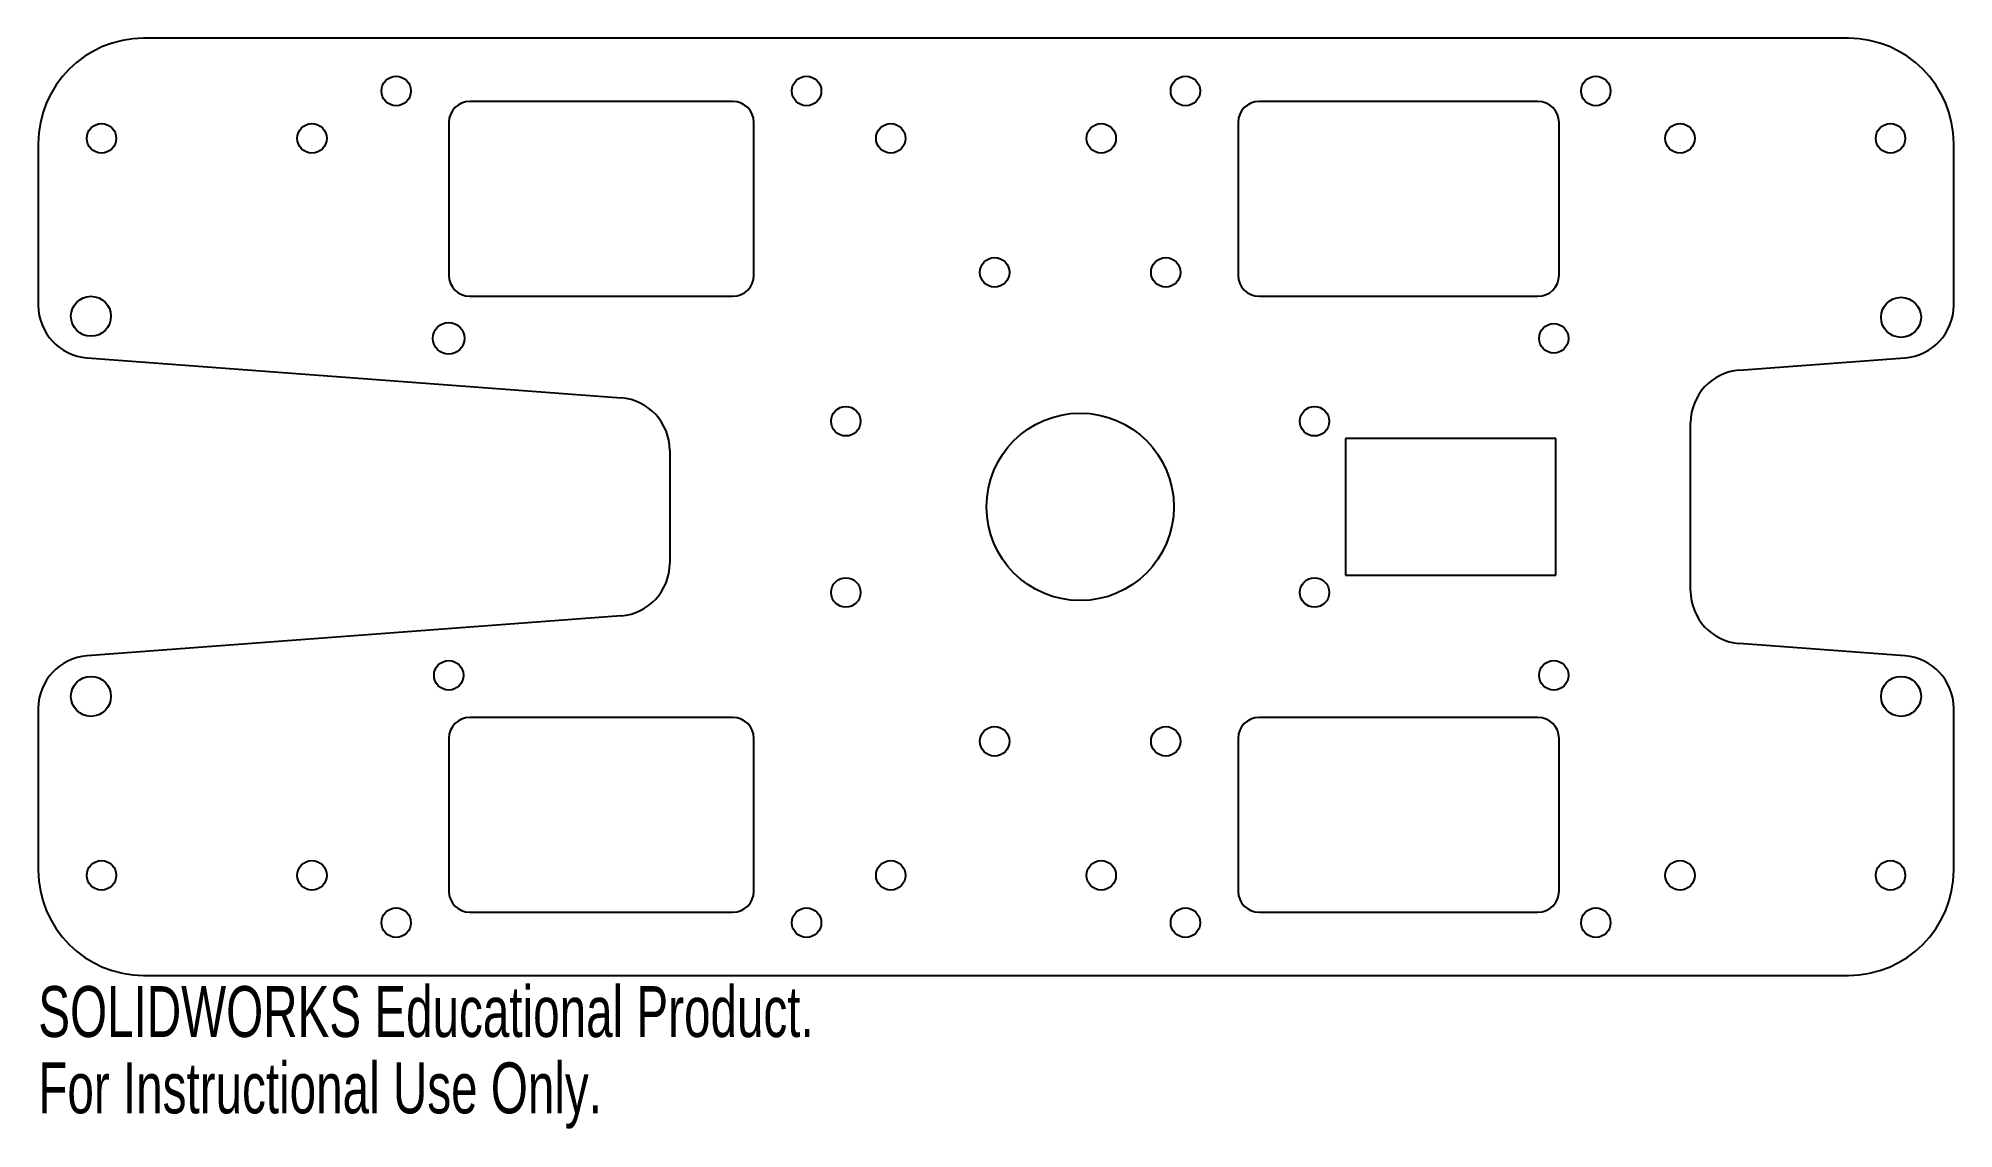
# Model space of a CAD drawing. Header units: millimetres. Extents: x -99 to 83, y -59 to 45.
import ezdxf

# ---------------------------------------------------------------- set-up
doc = ezdxf.new("R2010")
doc.units = ezdxf.units.MM
doc.styles.add('SLDTEXTSTYLE0', font='TXT', dxfattribs={"width": 0.7})

msp = doc.modelspace()

# ---------------------------------------------------------------- linework, layer by layer
at = {"color": 7, "linetype": 'Continuous', "lineweight": 25}
for p, q in [((73, 44.5), (-89, 44.5)), ((-33, 38.5), (-58, 38.5)), ((43.5, 38.5), (17, 38.5)), ((-60, 36.5), (-60, 22)), ((-31, 22), (-31, 36.5)), ((15, 36.5), (15, 22)), ((45.5, 22), (45.5, 36.5)), ((-99, 34.5), (-99, 19.14)), ((83, 19.14), (83, 34.5)), ((-58, 20), (-33, 20)), ((17, 20), (43.5, 20)), ((-94.37, 14.15), (-43.63, 10.35)), ((62.63, 12.97), (78.37, 14.15)), ((58, -7.99), (58, 7.99)), ((45.2, 6.5), (25.2, 6.5)), ((25.2, 6.5), (25.2, -6.5)), ((45.2, -6.5), (45.2, 6.5)), ((-39, 5.36), (-39, -5.36)), ((25.2, -6.5), (45.2, -6.5)), ((-43.63, -10.35), (-94.37, -14.15)), ((78.37, -14.15), (62.63, -12.97)), ((-99, -19.14), (-99, -34.5)), ((-33, -20), (-58, -20)), ((43.5, -20), (17, -20)), ((83, -34.5), (83, -19.14)), ((-60, -22), (-60, -36.5)), ((-31, -36.5), (-31, -22)), ((15, -22), (15, -36.5)), ((45.5, -36.5), (45.5, -22)), ((-58, -38.5), (-33, -38.5)), ((17, -38.5), (43.5, -38.5)), ((-89, -44.5), (73, -44.5))]:
    msp.add_line(p, q, dxfattribs=at)
for centre, radius in [((-65, 39.5), 1.4), ((-26, 39.5), 1.4), ((10, 39.5), 1.4), ((49, 39.5), 1.4), ((-93, 35), 1.4), ((-73, 35), 1.4), ((-18, 35), 1.4), ((2, 35), 1.4), ((57, 35), 1.4), ((77, 35), 1.4), ((-8.13, 22.27), 1.4), ((8.13, 22.27), 1.4), ((-94, 18.1), 1.9), ((78, 18), 1.9), ((-60, 16), 1.5), ((45, 16), 1.4), ((-22.27, 8.13), 1.4), ((22.27, 8.13), 1.4), ((0, 0), 8.9), ((-22.27, -8.13), 1.4), ((22.27, -8.13), 1.4), ((-94, -18), 1.9), ((-60, -16), 1.4), ((45, -16), 1.4), ((78, -18), 1.9), ((-8.13, -22.27), 1.4), ((8.13, -22.27), 1.4), ((-93, -35), 1.4), ((-73, -35), 1.4), ((-18, -35), 1.4), ((2, -35), 1.4), ((57, -35), 1.4), ((77, -35), 1.4), ((-65, -39.5), 1.4), ((-26, -39.5), 1.4), ((10, -39.5), 1.4), ((49, -39.5), 1.4)]:
    msp.add_circle(centre, radius, dxfattribs=at)
for centre, radius, start, end in [((-89, 34.5), 10, 90, 180), ((73, 34.5), 10, 0, 90), ((-58, 36.5), 2, 90, 180), ((-33, 36.5), 2, 0, 90), ((17, 36.5), 2, 90, 180), ((43.5, 36.5), 2, 0, 90), ((-58, 22), 2, 180, 270), ((-33, 22), 2, 270, 0), ((17, 22), 2, 180, 270), ((43.5, 22), 2, 270, 0), ((-94, 19.14), 5, 180, 265.7108), ((78, 19.14), 5, 274.2892, 360), ((63, 7.99), 5, 94.2892, 180), ((-44, 5.36), 5, 0, 85.7108), ((-44, -5.36), 5, 274.2892, 0), ((63, -7.99), 5, 180, 265.7108), ((-94, -19.14), 5, 94.2892, 180), ((78, -19.14), 5, 0, 85.7108), ((-58, -22), 2, 90, 180), ((-33, -22), 2, 0, 90), ((17, -22), 2, 90, 180), ((43.5, -22), 2, 0, 90), ((-89, -34.5), 10, 180, 270), ((73, -34.5), 10, 270, 0), ((-58, -36.5), 2, 180, 270), ((-33, -36.5), 2, 270, 0), ((17, -36.5), 2, 180, 270), ((43.5, -36.5), 2, 270, 0)]:
    msp.add_arc(centre, radius, start, end, dxfattribs=at)

# ---------------------------------------------------------------- texts
at = {"color": 7, "linetype": 'Continuous', "char_height": 4.8336, "attachment_point": 1, "style": 'SLDTEXTSTYLE0'}
for s, insert in [('SOLIDWORKS Educational Product.', (-99, -45.52)), ('For Instructional Use Only.', (-99, -52.77))]:
    msp.add_mtext(s, dxfattribs=dict(at, insert=insert))

doc.saveas('drawing.dxf')
